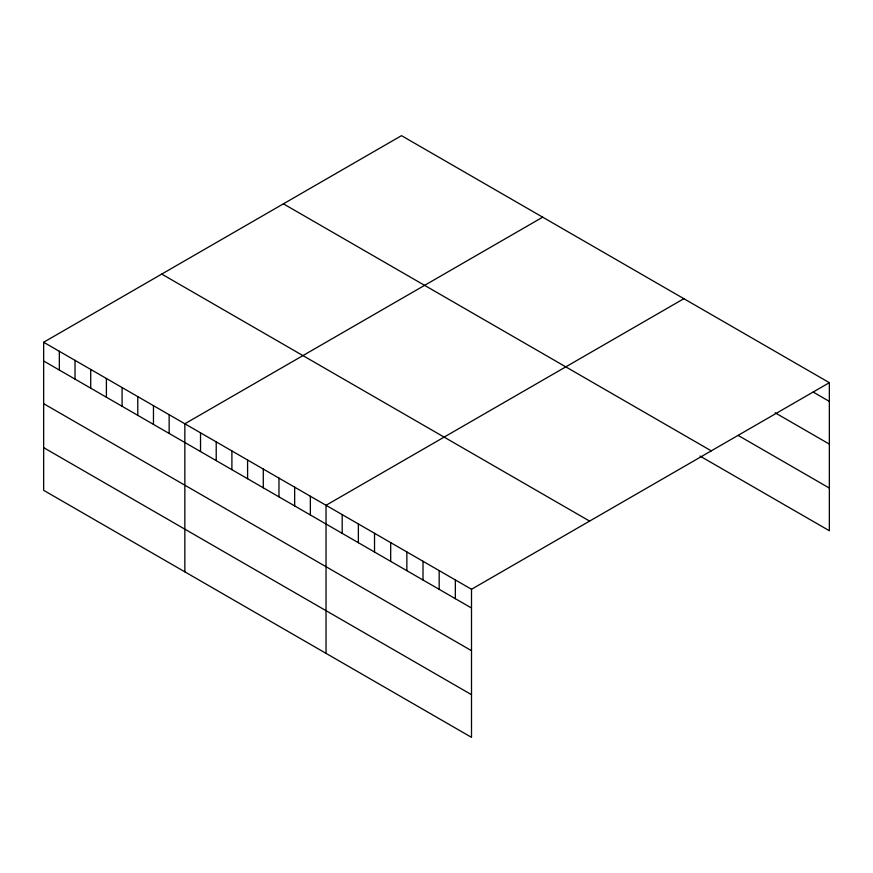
<?xml version="1.0" encoding="UTF-8"?>
<svg xmlns="http://www.w3.org/2000/svg" width="873" height="873" viewBox="0 0 873 873"><rect width="100%" height="100%" fill="white"/><g stroke="black" fill="none" stroke-linecap="round" stroke-linejoin="round"><path stroke-width="1.31" d="M43.65 342.26L471.507 589.275L471.507 737.347L43.65 490.32L43.65 342.26L401.493 135.653L829.35 382.68L829.35 530.74L700.048 456.088M542.69 217.17L184.847 423.776L184.847 571.837M683.875 298.686L326.033 505.292L326.033 653.353M471.507 589.275L829.35 382.68M813.189 392.075L829.35 401.416M775.082 412.765L829.35 444.095M738.143 435.409L829.35 488.062M283.409 203.835L711.266 450.85M161.734 274.078L589.591 521.094M43.65 360.996L471.507 608.012M43.65 403.675L471.507 650.691M43.65 447.642L471.507 694.668M455.346 579.945L455.346 598.682M439.174 570.615L439.174 589.351M423.012 561.284L423.012 580.01M406.851 551.954L406.851 570.68M390.689 542.613L390.689 561.35M374.528 533.283L374.528 552.02M358.366 523.953L358.366 542.69M342.194 514.623L342.194 533.359M310.351 496.235L310.351 514.972M294.659 487.178L294.659 505.914M278.967 478.12L278.967 496.857M263.286 469.063L263.286 487.8M247.594 460.006L247.594 478.742M231.902 450.948L231.902 469.685M216.22 441.891L216.22 460.628M200.528 432.833L200.528 451.57M169.155 414.719L169.155 433.455M153.462 405.661L153.462 424.398M137.781 396.604L137.781 415.341M122.089 387.547L122.089 406.283M106.397 378.489L106.397 397.226M90.716 369.432L90.716 388.169M75.023 360.374L75.023 379.111M59.342 351.317L59.342 370.054"/></g></svg>
